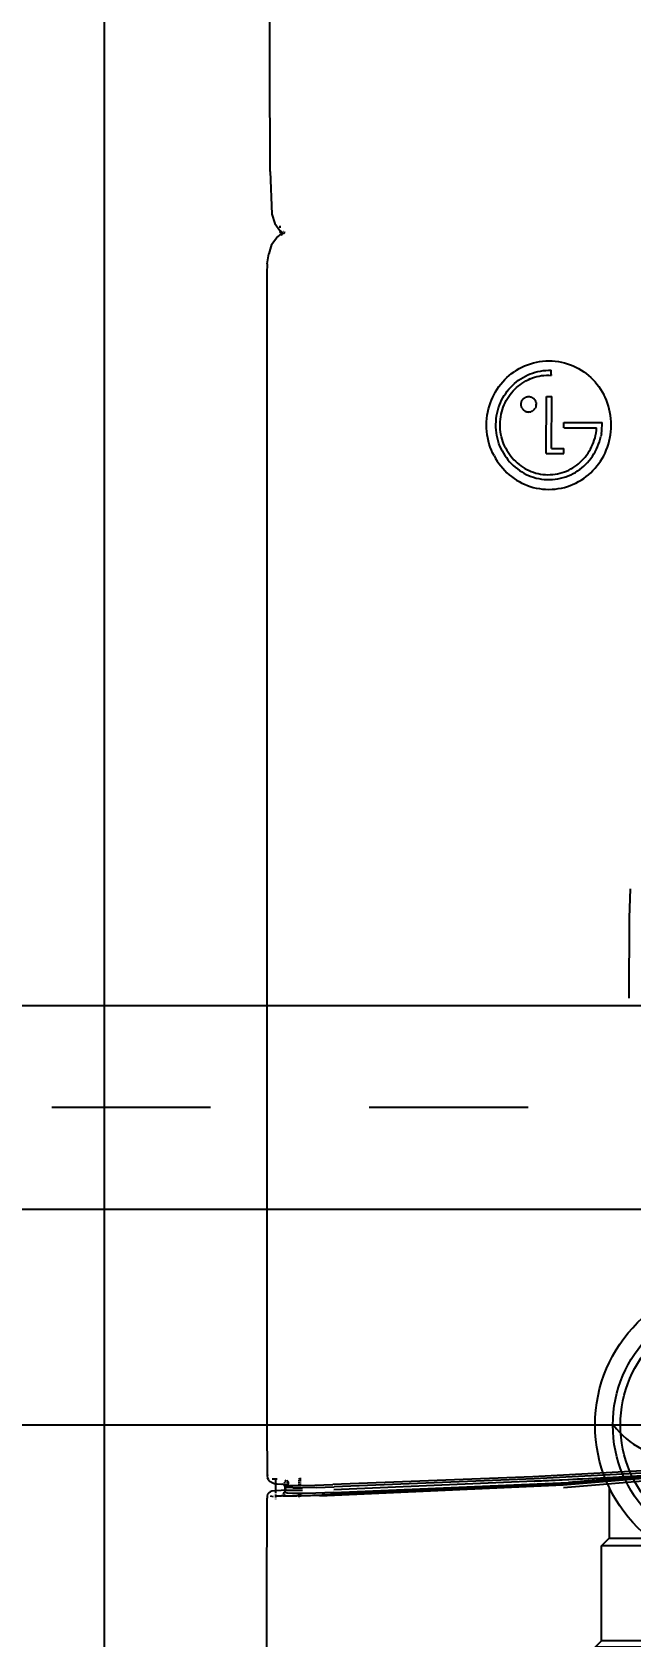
# Model space of a CAD drawing. Extents: x 41.9 to 126, y -21.3 to 38.1.
# Drawn here: x 89.476 to 89.853, y -12.612 to -11.602 of the extents above; entities that cross this region are included whole.
import ezdxf

# ---------------------------------------------------------------- set-up
doc = ezdxf.new("R2010")
doc.units = 0
for name, pattern in [('(_DASHED_)', [0.3, 0.2, -0.1]), ('AGUA_FRIA', [1000, 1000, 0]), ('DASHDOT2', [0.5, 0.25, -0.125, 0, -0.125])]:
    doc.linetypes.add(name, pattern=pattern)
doc.layers.get('0').update_dxf_attribs({"linetype": 'CONTINUOUS'})
doc.layers.get('Defpoints').update_dxf_attribs({"linetype": 'CONTINUOUS'})
for name, color, linetype in [('ARQUITETURA_R07', 8, 'CONTINUOUS'), ('CONEXAO-PVC_SOLDAVEL_BRANCO', 84, 'CONTINUOUS'), ('IND_FLUXO', 3, 'CONTINUOUS'), ('LINHA_CENTRAL', 5, 'CONTINUOUS'), ('LINHA_EIXO', 8, 'DASHDOT2'), ('LISTAGEM_TEXTO', 7, 'CONTINUOUS'), ('TRACADO_INTERNO_CNX', 7, 'CONTINUOUS'), ('TUBO-PVC_SOLDAVEL_MARROM', 162, 'CONTINUOUS'), ('US_dimension', 7, 'CONTINUOUS')]:
    doc.layers.add(name, color=color, linetype=linetype)
doc.styles.add('ARIAL', font='arial.ttf')
doc.dimstyles.new('1_25 A.F', dxfattribs={"dimscale": 0, "dimtxt": 0.2, "dimasz": 0.1, "dimexe": 0.05, "dimexo": 0.05, "dimgap": -0.045, "dimtad": 1, "dimlfac": 0.25, "dimzin": 5, "dimdsep": 46, "dimtxsty": 'ARIAL', "dimcen": 0, "dimclrd": 256, "dimclre": 256, "dimclrt": 256, "dimadec": 0, "dimazin": 0, "dimtfac": 1, "dimtmove": 2, "dimatfit": 3, "dimfxl": 0.08, "dimtolj": 1, "dimtzin": 1, "dimlwd": -1, "dimlwe": -1, "dimarcsym": 0})

# ---------------------------------------------------------------- blocks, each defined once
blk = doc.blocks.new('VISTAS')
at = {"layer": 'ARQUITETURA_R07'}
for p, q in [((-1.16442, -1.29352), (-1.16442, 0.71648)), ((-1.13837, -0.27917), (-1.13836, -0.06989)), ((-1.1383, -0.29614), (-1.13837, -0.27917)), ((-1.1383, -0.29614), (-1.13806, -0.30287)), ((-1.13806, -0.30287), (-1.13759, -0.30433)), ((-1.13759, -0.30433), (-1.1368, -0.30546)), ((-1.1368, -0.30469), (-1.13678, -0.30499)), ((-1.1368, -0.30546), (-1.13676, -0.30546)), ((-1.13676, -0.30546), (-1.13662, -0.30559)), ((-1.13676, -0.30546), (-1.13676, -0.30559)), ((-1.13666, -0.30583), (-1.13676, -0.30559)), ((-1.13669, -0.30559), (-1.13662, -0.30559)), ((-1.13652, -0.30559), (-1.13662, -0.30559)), ((-1.13662, -0.30559), (-1.13633, -0.30581)), ((-1.13619, -0.30559), (-1.13615, -0.30559)), ((-1.13611, -0.30569), (-1.13605, -0.30567)), ((-1.13605, -0.30576), (-1.13602, -0.30574)), ((-1.13597, -0.30573), (-1.13602, -0.30574)), ((-1.13808, -0.30766), (-1.13855, -0.30911)), ((-1.13808, -0.30766), (-1.13729, -0.30652)), ((-1.13729, -0.30652), (-1.13657, -0.30599)), ((-1.13666, -0.30614), (-1.13669, -0.30616)), ((-1.13666, -0.30583), (-1.13657, -0.30599)), ((-1.13666, -0.30614), (-1.13649, -0.30599)), ((-1.13657, -0.30599), (-1.13649, -0.30599)), ((-1.13649, -0.30599), (-1.13633, -0.30581)), ((-1.13631, -0.30588), (-1.13649, -0.30599)), ((-1.1364, -0.30621), (-1.13646, -0.30614)), ((-1.13633, -0.30581), (-1.13627, -0.30577)), ((-1.13628, -0.30586), (-1.13631, -0.30588)), ((-1.13624, -0.30588), (-1.13611, -0.30597)), ((-1.13879, -0.31068), (-1.13886, -0.31215)), ((-1.13879, -0.31068), (-1.13855, -0.30911)), ((-1.13886, -0.31215), (-1.13885, -0.49372)), ((-1.09542, -0.326), (-1.09492, -0.32596)), ((-1.09492, -0.32596), (-1.09442, -0.32595)), ((-1.09442, -0.32595), (-1.09391, -0.32596)), ((-1.09391, -0.32596), (-1.09341, -0.326)), ((-1.10102, -0.32858), (-1.10066, -0.32826)), ((-1.10066, -0.32826), (-1.10029, -0.32796)), ((-1.10029, -0.32796), (-1.09989, -0.3277)), ((-1.09951, -0.32742), (-1.09989, -0.3277)), ((-1.09951, -0.32742), (-1.09909, -0.32717)), ((-1.09909, -0.32717), (-1.09867, -0.32695)), ((-1.09867, -0.32695), (-1.09824, -0.32675)), ((-1.09849, -0.32856), (-1.09813, -0.32836)), ((-1.09824, -0.32675), (-1.09779, -0.32657)), ((-1.09813, -0.32836), (-1.09776, -0.32818)), ((-1.09779, -0.32657), (-1.09733, -0.32641)), ((-1.09776, -0.32818), (-1.09737, -0.32802)), ((-1.09737, -0.32802), (-1.09698, -0.32788)), ((-1.09733, -0.32641), (-1.09687, -0.32627)), ((-1.09698, -0.32788), (-1.09658, -0.32775)), ((-1.09687, -0.32627), (-1.09639, -0.32616)), ((-1.09668, -0.32854), (-1.09632, -0.32844)), ((-1.09658, -0.32775), (-1.09617, -0.32765)), ((-1.09639, -0.32616), (-1.09591, -0.32607)), ((-1.09632, -0.32844), (-1.09595, -0.32836)), ((-1.09617, -0.32765), (-1.09576, -0.32756)), ((-1.09595, -0.32836), (-1.09558, -0.32829)), ((-1.09591, -0.32607), (-1.09542, -0.326)), ((-1.09576, -0.32756), (-1.09533, -0.3275)), ((-1.09558, -0.32829), (-1.09521, -0.32825)), ((-1.09533, -0.3275), (-1.09491, -0.32746)), ((-1.09521, -0.32825), (-1.09482, -0.32822)), ((-1.09491, -0.32746), (-1.09447, -0.32745)), ((-1.09482, -0.32822), (-1.09444, -0.32821)), ((-1.09447, -0.32745), (-1.09404, -0.32745)), ((-1.09444, -0.32821), (-1.09404, -0.32825)), ((-1.09404, -0.32812), (-1.09404, -0.32745)), ((-1.09404, -0.32812), (-1.09404, -0.32825)), ((-1.09341, -0.326), (-1.09292, -0.32607)), ((-1.09292, -0.32607), (-1.09244, -0.32616)), ((-1.09244, -0.32616), (-1.09197, -0.32627)), ((-1.09197, -0.32627), (-1.0915, -0.32641)), ((-1.0915, -0.32641), (-1.09104, -0.32657)), ((-1.09104, -0.32657), (-1.0906, -0.32675)), ((-1.0906, -0.32675), (-1.09016, -0.32695)), ((-1.09016, -0.32695), (-1.08974, -0.32717)), ((-1.08974, -0.32717), (-1.08933, -0.32742)), ((-1.08933, -0.32742), (-1.08893, -0.32768)), ((-1.08893, -0.32768), (-1.08855, -0.32796)), ((-1.08855, -0.32796), (-1.08818, -0.32826)), ((-1.08818, -0.32826), (-1.08782, -0.32858)), ((-1.10305, -0.33124), (-1.10282, -0.33082)), ((-1.10282, -0.33082), (-1.10256, -0.33041)), ((-1.10256, -0.33041), (-1.10229, -0.33001)), ((-1.10229, -0.33001), (-1.10199, -0.32963)), ((-1.10199, -0.32963), (-1.10168, -0.32927)), ((-1.10168, -0.32927), (-1.10136, -0.32891)), ((-1.10136, -0.32891), (-1.10102, -0.32858)), ((-1.10122, -0.33109), (-1.10097, -0.33075)), ((-1.10097, -0.33075), (-1.10071, -0.33042)), ((-1.10071, -0.33042), (-1.10043, -0.33011)), ((-1.10053, -0.33128), (-1.1003, -0.33099)), ((-1.10043, -0.33011), (-1.10014, -0.32982)), ((-1.1003, -0.33099), (-1.10006, -0.3307)), ((-1.10014, -0.32982), (-1.09984, -0.32953)), ((-1.10006, -0.3307), (-1.0998, -0.33044)), ((-1.09984, -0.32953), (-1.09952, -0.32927)), ((-1.0998, -0.33044), (-1.09954, -0.33018)), ((-1.09954, -0.33018), (-1.09926, -0.32994)), ((-1.09952, -0.32927), (-1.09919, -0.32902)), ((-1.09926, -0.32994), (-1.09897, -0.32971)), ((-1.09919, -0.32902), (-1.09885, -0.32878)), ((-1.09897, -0.32971), (-1.09867, -0.3295)), ((-1.09885, -0.32878), (-1.09849, -0.32856)), ((-1.09867, -0.3295), (-1.09836, -0.3293)), ((-1.09836, -0.3293), (-1.09804, -0.32911)), ((-1.09804, -0.32911), (-1.09771, -0.32895)), ((-1.09771, -0.32895), (-1.09738, -0.32879)), ((-1.09738, -0.32879), (-1.09769, -0.32896)), ((-1.09738, -0.32879), (-1.09703, -0.32866)), ((-1.09703, -0.32866), (-1.09668, -0.32854)), ((-1.08782, -0.32858), (-1.08748, -0.32891)), ((-1.08748, -0.32891), (-1.08716, -0.32927)), ((-1.08716, -0.32927), (-1.08685, -0.32963)), ((-1.08685, -0.32963), (-1.08656, -0.33001)), ((-1.08656, -0.33001), (-1.08628, -0.33041)), ((-1.08628, -0.33041), (-1.08603, -0.33082)), ((-1.08603, -0.33082), (-1.08578, -0.33127)), ((-1.10404, -0.33403), (-1.10393, -0.33354)), ((-1.10393, -0.33354), (-1.1038, -0.33306)), ((-1.1038, -0.33306), (-1.10364, -0.33259)), ((-1.10364, -0.33259), (-1.10347, -0.33213)), ((-1.10347, -0.33213), (-1.10327, -0.33168)), ((-1.10327, -0.33168), (-1.10305, -0.33124)), ((-1.10246, -0.33377), (-1.10234, -0.33336)), ((-1.10234, -0.33336), (-1.1022, -0.33295)), ((-1.1022, -0.33295), (-1.10204, -0.33256)), ((-1.10204, -0.33256), (-1.10186, -0.33217)), ((-1.10186, -0.33217), (-1.10166, -0.3318)), ((-1.10173, -0.33363), (-1.10161, -0.33326)), ((-1.10166, -0.3318), (-1.10145, -0.33144)), ((-1.10161, -0.33326), (-1.10147, -0.33291)), ((-1.10147, -0.33291), (-1.10131, -0.33256)), ((-1.10145, -0.33144), (-1.10122, -0.33109)), ((-1.10131, -0.33256), (-1.10114, -0.33222)), ((-1.10114, -0.33222), (-1.10095, -0.3319)), ((-1.10095, -0.3319), (-1.10075, -0.33158)), ((-1.10075, -0.33158), (-1.10053, -0.33128)), ((-1.0988, -0.33274), (-1.09879, -0.33268)), ((-1.0988, -0.33281), (-1.0988, -0.33274)), ((-1.0988, -0.33287), (-1.0988, -0.33281)), ((-1.09879, -0.33293), (-1.0988, -0.33287)), ((-1.09879, -0.33262), (-1.09878, -0.33256)), ((-1.09879, -0.33268), (-1.09879, -0.33262)), ((-1.09879, -0.33299), (-1.09879, -0.33293)), ((-1.09878, -0.33305), (-1.09879, -0.33299)), ((-1.09878, -0.33256), (-1.09876, -0.3325)), ((-1.09876, -0.33311), (-1.09878, -0.33305)), ((-1.09876, -0.3325), (-1.09875, -0.33244)), ((-1.09875, -0.33317), (-1.09876, -0.33311)), ((-1.09875, -0.33244), (-1.09873, -0.33238)), ((-1.09873, -0.33323), (-1.09875, -0.33317)), ((-1.09873, -0.33238), (-1.09871, -0.33233)), ((-1.09871, -0.33328), (-1.09873, -0.33323)), ((-1.09871, -0.33233), (-1.09868, -0.33227)), ((-1.09868, -0.33334), (-1.09871, -0.33328)), ((-1.09868, -0.33227), (-1.09866, -0.33222)), ((-1.09867, -0.33337), (-1.09868, -0.33334)), ((-1.09867, -0.33337), (-1.09864, -0.33342)), ((-1.09866, -0.33222), (-1.09863, -0.33217)), ((-1.09864, -0.33342), (-1.09861, -0.33347)), ((-1.09863, -0.33217), (-1.0986, -0.33212)), ((-1.09861, -0.33347), (-1.09858, -0.33352)), ((-1.0986, -0.33212), (-1.09856, -0.33207)), ((-1.09858, -0.33352), (-1.09854, -0.33356)), ((-1.09856, -0.33207), (-1.09853, -0.33203)), ((-1.09853, -0.33203), (-1.09849, -0.33198)), ((-1.09849, -0.33198), (-1.09845, -0.33194)), ((-1.09845, -0.33194), (-1.09841, -0.3319)), ((-1.09841, -0.3319), (-1.09837, -0.33186)), ((-1.09837, -0.33186), (-1.09832, -0.33182)), ((-1.09832, -0.33182), (-1.09827, -0.33179)), ((-1.09827, -0.33179), (-1.09823, -0.33176)), ((-1.09823, -0.33176), (-1.09818, -0.33173)), ((-1.09818, -0.33173), (-1.09812, -0.3317)), ((-1.09812, -0.3317), (-1.09807, -0.33168)), ((-1.09807, -0.33168), (-1.09802, -0.33165)), ((-1.09802, -0.33165), (-1.09796, -0.33163)), ((-1.09796, -0.33163), (-1.09791, -0.33162)), ((-1.09791, -0.33162), (-1.09785, -0.3316)), ((-1.09785, -0.3316), (-1.09779, -0.33159)), ((-1.09779, -0.33159), (-1.09773, -0.33159)), ((-1.09773, -0.33159), (-1.09767, -0.33158)), ((-1.09767, -0.33158), (-1.09761, -0.33158)), ((-1.09761, -0.33158), (-1.09755, -0.33158)), ((-1.09755, -0.33158), (-1.09749, -0.33159)), ((-1.09749, -0.33159), (-1.09743, -0.33159)), ((-1.09743, -0.33159), (-1.09737, -0.3316)), ((-1.09737, -0.3316), (-1.09731, -0.33162)), ((-1.09731, -0.33162), (-1.09725, -0.33163)), ((-1.09725, -0.33163), (-1.0972, -0.33165)), ((-1.0972, -0.33165), (-1.09714, -0.33168)), ((-1.09714, -0.33168), (-1.09709, -0.3317)), ((-1.09709, -0.3317), (-1.09704, -0.33173)), ((-1.09704, -0.33173), (-1.09699, -0.33176)), ((-1.09699, -0.33176), (-1.09694, -0.33179)), ((-1.09694, -0.33179), (-1.0969, -0.33182)), ((-1.0969, -0.33182), (-1.09685, -0.33186)), ((-1.09685, -0.33186), (-1.09681, -0.3319)), ((-1.09681, -0.3319), (-1.09677, -0.33194)), ((-1.09677, -0.33194), (-1.09673, -0.33198)), ((-1.09673, -0.33198), (-1.09669, -0.33203)), ((-1.0967, -0.33356), (-1.09667, -0.33352)), ((-1.09669, -0.33203), (-1.09665, -0.33207)), ((-1.09667, -0.33352), (-1.09663, -0.33347)), ((-1.09665, -0.33207), (-1.09662, -0.33212)), ((-1.09663, -0.33347), (-1.09659, -0.33344)), ((-1.09662, -0.33212), (-1.09659, -0.33217)), ((-1.09659, -0.33344), (-1.09661, -0.33347)), ((-1.09659, -0.33217), (-1.09656, -0.33222)), ((-1.09656, -0.33339), (-1.09659, -0.33344)), ((-1.09655, -0.33225), (-1.09656, -0.33222)), ((-1.09654, -0.33334), (-1.09656, -0.33339)), ((-1.09655, -0.33225), (-1.09652, -0.33231)), ((-1.09651, -0.33328), (-1.09654, -0.33334)), ((-1.0965, -0.33236), (-1.09652, -0.33231)), ((-1.09649, -0.33323), (-1.09651, -0.33328)), ((-1.09648, -0.33242), (-1.0965, -0.33236)), ((-1.09647, -0.33317), (-1.09649, -0.33323)), ((-1.09647, -0.33248), (-1.09648, -0.33242)), ((-1.09645, -0.33253), (-1.09647, -0.33248)), ((-1.09646, -0.33311), (-1.09647, -0.33317)), ((-1.09644, -0.33305), (-1.09646, -0.33311)), ((-1.09645, -0.33253), (-1.09644, -0.33256)), ((-1.09644, -0.33256), (-1.09643, -0.33262)), ((-1.09644, -0.33302), (-1.09643, -0.33296)), ((-1.09644, -0.33302), (-1.09644, -0.33305)), ((-1.09643, -0.33262), (-1.09642, -0.33268)), ((-1.09643, -0.33285), (-1.09642, -0.33278)), ((-1.09642, -0.3329), (-1.09643, -0.33285)), ((-1.09643, -0.33296), (-1.09642, -0.3329)), ((-1.09642, -0.33293), (-1.09643, -0.33296)), ((-1.09642, -0.33268), (-1.09642, -0.33274)), ((-1.09642, -0.33274), (-1.09642, -0.33278)), ((-1.09642, -0.3329), (-1.09642, -0.33293)), ((-1.09483, -0.34057), (-1.09479, -0.33156)), ((-1.09479, -0.33156), (-1.09398, -0.33156)), ((-1.094, -0.33974), (-1.09398, -0.33156)), ((-1.08557, -0.3317), (-1.08578, -0.33127)), ((-1.08537, -0.33215), (-1.08557, -0.3317)), ((-1.08519, -0.33261), (-1.08537, -0.33215)), ((-1.08504, -0.33308), (-1.08519, -0.33261)), ((-1.08491, -0.33356), (-1.08504, -0.33308)), ((-1.10424, -0.33606), (-1.10423, -0.33554)), ((-1.10423, -0.33658), (-1.10424, -0.33606)), ((-1.10423, -0.33554), (-1.10419, -0.33503)), ((-1.10419, -0.33503), (-1.10413, -0.33452)), ((-1.10413, -0.33452), (-1.10404, -0.33403)), ((-1.10277, -0.33596), (-1.10275, -0.33551)), ((-1.10276, -0.33641), (-1.10277, -0.33596)), ((-1.10275, -0.33551), (-1.10271, -0.33507)), ((-1.10271, -0.33507), (-1.10265, -0.33463)), ((-1.10265, -0.33463), (-1.10257, -0.3342)), ((-1.10257, -0.3342), (-1.10246, -0.33377)), ((-1.1021, -0.33596), (-1.10209, -0.33556)), ((-1.1021, -0.33636), (-1.1021, -0.33596)), ((-1.10209, -0.33556), (-1.10205, -0.33516)), ((-1.10205, -0.33516), (-1.102, -0.33477)), ((-1.102, -0.33477), (-1.10193, -0.33438)), ((-1.10193, -0.33438), (-1.10184, -0.334)), ((-1.10184, -0.334), (-1.10173, -0.33363)), ((-1.09854, -0.33356), (-1.0985, -0.33361)), ((-1.0985, -0.33361), (-1.09846, -0.33365)), ((-1.09846, -0.33365), (-1.09843, -0.3337)), ((-1.09841, -0.33371), (-1.09843, -0.3337)), ((-1.09838, -0.33373), (-1.09841, -0.33371)), ((-1.09838, -0.33373), (-1.09833, -0.33377)), ((-1.09833, -0.33377), (-1.09829, -0.3338)), ((-1.09829, -0.3338), (-1.09825, -0.33384)), ((-1.09823, -0.33386), (-1.09825, -0.33384)), ((-1.09819, -0.33386), (-1.09823, -0.33386)), ((-1.09819, -0.33386), (-1.09814, -0.33389)), ((-1.09814, -0.33389), (-1.09807, -0.33394)), ((-1.09807, -0.33394), (-1.0981, -0.33393)), ((-1.09804, -0.33395), (-1.09807, -0.33394)), ((-1.09807, -0.33394), (-1.09802, -0.33396)), ((-1.09798, -0.33396), (-1.09802, -0.33396)), ((-1.09798, -0.33396), (-1.09792, -0.33397)), ((-1.09792, -0.33397), (-1.09786, -0.33399)), ((-1.09786, -0.33399), (-1.0978, -0.334)), ((-1.0978, -0.334), (-1.09774, -0.334)), ((-1.09774, -0.334), (-1.09768, -0.33401)), ((-1.09768, -0.33401), (-1.09762, -0.33401)), ((-1.09762, -0.33401), (-1.09755, -0.33403)), ((-1.0975, -0.334), (-1.09755, -0.33403)), ((-1.0975, -0.334), (-1.09744, -0.334)), ((-1.09744, -0.334), (-1.09738, -0.33399)), ((-1.09738, -0.33399), (-1.09732, -0.33397)), ((-1.09732, -0.33397), (-1.09726, -0.33398)), ((-1.0972, -0.33396), (-1.09726, -0.33398)), ((-1.09716, -0.33391), (-1.0972, -0.33396)), ((-1.09716, -0.33391), (-1.09711, -0.33389)), ((-1.09711, -0.33389), (-1.09705, -0.33386)), ((-1.09705, -0.33386), (-1.097, -0.33383)), ((-1.097, -0.33383), (-1.09696, -0.3338)), ((-1.09696, -0.3338), (-1.0969, -0.33379)), ((-1.09685, -0.33375), (-1.0969, -0.33379)), ((-1.09685, -0.33375), (-1.09682, -0.33369)), ((-1.09681, -0.33372), (-1.09685, -0.33375)), ((-1.09682, -0.33369), (-1.09678, -0.33365)), ((-1.09678, -0.33365), (-1.09674, -0.33361)), ((-1.09674, -0.33361), (-1.0967, -0.33356)), ((-1.09208, -0.33649), (-1.09208, -0.33569)), ((-1.09208, -0.33569), (-1.08605, -0.33569)), ((-1.08605, -0.33612), (-1.08605, -0.33569)), ((-1.0848, -0.33405), (-1.08491, -0.33356)), ((-1.08471, -0.33455), (-1.0848, -0.33405)), ((-1.08465, -0.33505), (-1.08471, -0.33455)), ((-1.08461, -0.33556), (-1.08465, -0.33505)), ((-1.0846, -0.33608), (-1.08461, -0.33556)), ((-1.1042, -0.3371), (-1.10423, -0.33658)), ((-1.10413, -0.3376), (-1.1042, -0.3371)), ((-1.10405, -0.3381), (-1.10413, -0.3376)), ((-1.10394, -0.33859), (-1.10405, -0.3381)), ((-1.10381, -0.33907), (-1.10394, -0.33859)), ((-1.10273, -0.33686), (-1.10276, -0.33641)), ((-1.10268, -0.3373), (-1.10273, -0.33686)), ((-1.10261, -0.33773), (-1.10268, -0.3373)), ((-1.10252, -0.33816), (-1.10261, -0.33773)), ((-1.10241, -0.33857), (-1.10252, -0.33816)), ((-1.10228, -0.33898), (-1.10241, -0.33857)), ((-1.10207, -0.33675), (-1.1021, -0.33636)), ((-1.10203, -0.33714), (-1.10207, -0.33675)), ((-1.10197, -0.33753), (-1.10203, -0.33714)), ((-1.10189, -0.3379), (-1.10197, -0.33753)), ((-1.10179, -0.33827), (-1.10189, -0.3379)), ((-1.10168, -0.33864), (-1.10179, -0.33827)), ((-1.09199, -0.33652), (-1.09208, -0.33649)), ((-1.09199, -0.33652), (-1.08691, -0.33652)), ((-1.0874, -0.33882), (-1.08727, -0.33845)), ((-1.08727, -0.33845), (-1.08716, -0.33808)), ((-1.08716, -0.33808), (-1.08707, -0.3377)), ((-1.08707, -0.3377), (-1.087, -0.33731)), ((-1.087, -0.33731), (-1.08695, -0.33692)), ((-1.08695, -0.33692), (-1.08691, -0.33652)), ((-1.08645, -0.3387), (-1.08634, -0.33829)), ((-1.08634, -0.33829), (-1.08622, -0.33787)), ((-1.08616, -0.33744), (-1.08622, -0.33787)), ((-1.08616, -0.33744), (-1.0861, -0.337)), ((-1.0861, -0.337), (-1.08606, -0.33656)), ((-1.08606, -0.33656), (-1.08605, -0.33612)), ((-1.08492, -0.33861), (-1.0848, -0.33812)), ((-1.0848, -0.33812), (-1.08472, -0.33762)), ((-1.08472, -0.33762), (-1.08465, -0.33712)), ((-1.08465, -0.33712), (-1.08462, -0.3366)), ((-1.08462, -0.3366), (-1.0846, -0.33608)), ((-1.10365, -0.33954), (-1.10381, -0.33907)), ((-1.10348, -0.34), (-1.10365, -0.33954)), ((-1.10328, -0.34044), (-1.10348, -0.34)), ((-1.10306, -0.34088), (-1.10328, -0.34044)), ((-1.10306, -0.34088), (-1.10282, -0.34133)), ((-1.10213, -0.33938), (-1.10228, -0.33898)), ((-1.10196, -0.33977), (-1.10213, -0.33938)), ((-1.10178, -0.34013), (-1.10196, -0.33977)), ((-1.10178, -0.34013), (-1.10158, -0.34049)), ((-1.10155, -0.33899), (-1.10168, -0.33864)), ((-1.10158, -0.34049), (-1.10136, -0.34085)), ((-1.1014, -0.33934), (-1.10155, -0.33899)), ((-1.10124, -0.33968), (-1.1014, -0.33934)), ((-1.10136, -0.34085), (-1.10112, -0.34119)), ((-1.10124, -0.33968), (-1.10105, -0.34003)), ((-1.10105, -0.34003), (-1.10085, -0.34035)), ((-1.10085, -0.34035), (-1.10065, -0.34066)), ((-1.10065, -0.34066), (-1.10043, -0.34096)), ((-1.10043, -0.34096), (-1.10019, -0.34124)), ((-1.09483, -0.34057), (-1.09209, -0.34057)), ((-1.094, -0.33974), (-1.09209, -0.33976)), ((-1.09209, -0.34057), (-1.09209, -0.33976)), ((-1.08895, -0.34138), (-1.08871, -0.3411)), ((-1.08871, -0.3411), (-1.08848, -0.34081)), ((-1.08848, -0.34081), (-1.08826, -0.3405)), ((-1.08826, -0.3405), (-1.08806, -0.34019)), ((-1.08806, -0.34019), (-1.08787, -0.33986)), ((-1.08787, -0.33986), (-1.0877, -0.33952)), ((-1.0878, -0.34131), (-1.08756, -0.34097)), ((-1.0877, -0.33952), (-1.08754, -0.33917)), ((-1.08756, -0.34097), (-1.08733, -0.34062)), ((-1.08754, -0.33917), (-1.0874, -0.33882)), ((-1.08733, -0.34062), (-1.08712, -0.34026)), ((-1.08712, -0.34026), (-1.08693, -0.33988)), ((-1.08693, -0.33988), (-1.08675, -0.3395)), ((-1.08675, -0.3395), (-1.08659, -0.3391)), ((-1.08659, -0.3391), (-1.08645, -0.3387)), ((-1.08603, -0.34133), (-1.08579, -0.3409)), ((-1.08579, -0.3409), (-1.08558, -0.34047)), ((-1.08558, -0.34047), (-1.08538, -0.34002)), ((-1.08538, -0.34002), (-1.0852, -0.33956)), ((-1.0852, -0.33956), (-1.08505, -0.33909)), ((-1.08505, -0.33909), (-1.08492, -0.33861)), ((-1.10282, -0.34133), (-1.10256, -0.34174)), ((-1.10256, -0.34174), (-1.10229, -0.34213)), ((-1.10229, -0.34213), (-1.102, -0.34251)), ((-1.102, -0.34251), (-1.10169, -0.34288)), ((-1.10169, -0.34288), (-1.10137, -0.34323)), ((-1.10137, -0.34323), (-1.10103, -0.34357)), ((-1.10112, -0.34119), (-1.10087, -0.34153)), ((-1.10103, -0.34357), (-1.10067, -0.34389)), ((-1.10087, -0.34153), (-1.1006, -0.34184)), ((-1.1006, -0.34184), (-1.10032, -0.34215)), ((-1.10032, -0.34215), (-1.10003, -0.34244)), ((-1.10019, -0.34124), (-1.09994, -0.34152)), ((-1.10003, -0.34244), (-1.09972, -0.34271)), ((-1.09994, -0.34152), (-1.09968, -0.34178)), ((-1.09972, -0.34271), (-1.09939, -0.34297)), ((-1.09968, -0.34178), (-1.09941, -0.34203)), ((-1.09941, -0.34203), (-1.09913, -0.34227)), ((-1.09939, -0.34297), (-1.09906, -0.34321)), ((-1.09913, -0.34227), (-1.09883, -0.34249)), ((-1.09906, -0.34321), (-1.09871, -0.34344)), ((-1.09883, -0.34249), (-1.09853, -0.3427)), ((-1.09871, -0.34344), (-1.09836, -0.34365)), ((-1.09853, -0.3427), (-1.09821, -0.34289)), ((-1.09836, -0.34365), (-1.09799, -0.34384)), ((-1.09821, -0.34289), (-1.09788, -0.34307)), ((-1.09788, -0.34307), (-1.09755, -0.34323)), ((-1.09755, -0.34323), (-1.0972, -0.34338)), ((-1.0972, -0.34338), (-1.09685, -0.34351)), ((-1.09685, -0.34351), (-1.09649, -0.34362)), ((-1.09649, -0.34362), (-1.09612, -0.34371)), ((-1.09307, -0.34375), (-1.0927, -0.34366)), ((-1.0927, -0.34366), (-1.09234, -0.34356)), ((-1.09234, -0.34356), (-1.09199, -0.34344)), ((-1.09199, -0.34344), (-1.09164, -0.34331)), ((-1.09164, -0.34331), (-1.0913, -0.34315)), ((-1.0913, -0.34315), (-1.09098, -0.34298)), ((-1.09098, -0.34298), (-1.09066, -0.3428)), ((-1.09066, -0.3428), (-1.09035, -0.3426)), ((-1.09061, -0.34372), (-1.09025, -0.34352)), ((-1.09035, -0.3426), (-1.09004, -0.34238)), ((-1.09025, -0.34352), (-1.0899, -0.34329)), ((-1.09004, -0.34238), (-1.08975, -0.34215)), ((-1.0899, -0.34329), (-1.08956, -0.34306)), ((-1.08975, -0.34215), (-1.08948, -0.34191)), ((-1.08956, -0.34306), (-1.08923, -0.3428)), ((-1.08948, -0.34191), (-1.08921, -0.34165)), ((-1.08923, -0.3428), (-1.08892, -0.34253)), ((-1.08921, -0.34165), (-1.08895, -0.34138)), ((-1.08892, -0.34253), (-1.08862, -0.34225)), ((-1.08862, -0.34225), (-1.08833, -0.34195)), ((-1.08833, -0.34195), (-1.08806, -0.34164)), ((-1.08819, -0.34389), (-1.08783, -0.34357)), ((-1.08806, -0.34164), (-1.0878, -0.34131)), ((-1.08783, -0.34357), (-1.08749, -0.34323)), ((-1.08749, -0.34323), (-1.08716, -0.34288)), ((-1.08716, -0.34288), (-1.08685, -0.34251)), ((-1.08685, -0.34251), (-1.08656, -0.34213)), ((-1.08656, -0.34213), (-1.08629, -0.34174)), ((-1.08629, -0.34174), (-1.08603, -0.34133)), ((-1.10067, -0.34389), (-1.1003, -0.34419)), ((-1.1003, -0.34419), (-1.09991, -0.34447)), ((-1.09991, -0.34447), (-1.09952, -0.34473)), ((-1.09952, -0.34473), (-1.09911, -0.34498)), ((-1.09911, -0.34498), (-1.09868, -0.3452)), ((-1.09868, -0.3452), (-1.09825, -0.3454)), ((-1.09825, -0.3454), (-1.0978, -0.34558)), ((-1.09799, -0.34384), (-1.09761, -0.34401)), ((-1.0978, -0.34558), (-1.09735, -0.34574)), ((-1.09761, -0.34401), (-1.09722, -0.34417)), ((-1.09735, -0.34574), (-1.09688, -0.34588)), ((-1.09722, -0.34417), (-1.09683, -0.3443)), ((-1.09688, -0.34588), (-1.09641, -0.34599)), ((-1.09683, -0.3443), (-1.09642, -0.34441)), ((-1.09642, -0.34441), (-1.09601, -0.34451)), ((-1.09641, -0.34599), (-1.09592, -0.34608)), ((-1.09612, -0.34371), (-1.09575, -0.34378)), ((-1.09601, -0.34451), (-1.09559, -0.34458)), ((-1.09592, -0.34608), (-1.09543, -0.34614)), ((-1.09575, -0.34378), (-1.09536, -0.34384)), ((-1.09559, -0.34458), (-1.09516, -0.34463)), ((-1.09543, -0.34614), (-1.09494, -0.34618)), ((-1.09536, -0.34384), (-1.09497, -0.34387)), ((-1.09516, -0.34463), (-1.09473, -0.34466)), ((-1.09497, -0.34387), (-1.09458, -0.34389)), ((-1.09494, -0.34618), (-1.09443, -0.3462)), ((-1.09473, -0.34466), (-1.09429, -0.34466)), ((-1.09458, -0.34389), (-1.0942, -0.34388)), ((-1.09443, -0.3462), (-1.09393, -0.34618)), ((-1.09429, -0.34466), (-1.09385, -0.34464)), ((-1.0942, -0.34388), (-1.09381, -0.34386)), ((-1.09393, -0.34618), (-1.09343, -0.34614)), ((-1.09385, -0.34464), (-1.09342, -0.3446)), ((-1.09381, -0.34386), (-1.09344, -0.34381)), ((-1.09344, -0.34381), (-1.09307, -0.34375)), ((-1.09343, -0.34614), (-1.09294, -0.34608)), ((-1.09342, -0.3446), (-1.09299, -0.34454)), ((-1.09299, -0.34454), (-1.09258, -0.34445)), ((-1.09294, -0.34608), (-1.09245, -0.34599)), ((-1.09258, -0.34445), (-1.09217, -0.34434)), ((-1.09245, -0.34599), (-1.09198, -0.34588)), ((-1.09217, -0.34434), (-1.09176, -0.34422)), ((-1.09198, -0.34588), (-1.09151, -0.34574)), ((-1.09176, -0.34422), (-1.09137, -0.34407)), ((-1.09151, -0.34574), (-1.09106, -0.34558)), ((-1.09137, -0.34407), (-1.09099, -0.3439)), ((-1.09106, -0.34558), (-1.09061, -0.3454)), ((-1.09099, -0.3439), (-1.09061, -0.34372)), ((-1.09061, -0.3454), (-1.09018, -0.3452)), ((-1.09018, -0.3452), (-1.08975, -0.34498)), ((-1.08975, -0.34498), (-1.08934, -0.34473)), ((-1.08934, -0.34473), (-1.08894, -0.34447)), ((-1.08894, -0.34447), (-1.08856, -0.34419)), ((-1.08856, -0.34419), (-1.08819, -0.34389)), ((-1.08163, -0.4091), (-1.08176, -0.41364)), ((-1.08176, -0.41364), (-1.08181, -0.42633)), ((-1.13885, -0.49372), (-1.13885, -0.49402)), ((-1.13885, -0.49402), (-1.1388, -0.50119)), ((-1.05659, -0.50005), (-1.09218, -0.50297)), ((-1.05668, -0.49989), (-1.09209, -0.50279)), ((-1.1388, -0.50119), (-1.13881, -0.50153)), ((-1.13881, -0.50153), (-1.13873, -0.50182)), ((-1.1388, -0.50119), (-1.13871, -0.50148)), ((-1.13858, -0.50209), (-1.13873, -0.50182)), ((-1.13871, -0.50148), (-1.13866, -0.50155)), ((-1.13846, -0.50232), (-1.13858, -0.50209)), ((-1.13829, -0.50249), (-1.13846, -0.50232)), ((-1.13807, -0.5026), (-1.13829, -0.50249)), ((-1.13807, -0.5026), (-1.13763, -0.50272)), ((-1.13799, -0.50198), (-1.13753, -0.50202)), ((-1.13763, -0.50272), (-1.13744, -0.50276)), ((-1.13753, -0.50202), (-1.13744, -0.50202)), ((-1.13744, -0.50202), (-1.13744, -0.50193)), ((-1.13744, -0.50202), (-1.13723, -0.50202)), ((-1.13744, -0.50215), (-1.13744, -0.50202)), ((-1.13744, -0.50245), (-1.13744, -0.50222)), ((-1.13744, -0.50276), (-1.13744, -0.50254)), ((-1.13744, -0.50276), (-1.13722, -0.5028)), ((-1.13744, -0.50388), (-1.13744, -0.50276)), ((-1.13722, -0.5028), (-1.13649, -0.50286)), ((-1.13612, -0.50294), (-1.13649, -0.50286)), ((-1.13615, -0.50282), (-1.13617, -0.50287)), ((-1.13607, -0.50255), (-1.13613, -0.50274)), ((-1.13605, -0.50252), (-1.13607, -0.50255)), ((-1.13581, -0.50222), (-1.13599, -0.50245)), ((-1.13575, -0.50282), (-1.13582, -0.5029)), ((-1.1357, -0.50221), (-1.13547, -0.50249)), ((-1.13547, -0.50249), (-1.13568, -0.50274)), ((-1.13547, -0.50249), (-1.13547, -0.50276)), ((-1.13547, -0.50295), (-1.13547, -0.50282)), ((-1.13377, -0.50187), (-1.13377, -0.50212)), ((-1.13377, -0.50241), (-1.13377, -0.50221)), ((-1.13377, -0.50275), (-1.13377, -0.50254)), ((-1.13352, -0.5024), (-1.13352, -0.50186)), ((-1.13352, -0.50275), (-1.13352, -0.50255)), ((-1.13352, -0.50305), (-1.13352, -0.50284)), ((-1.09209, -0.50279), (-1.12996, -0.5045)), ((-1.09695, -0.50166), (-1.12845, -0.50291)), ((-1.12831, -0.50417), (-1.09132, -0.50256)), ((-1.0967, -0.50239), (-1.12829, -0.50372)), ((-1.09675, -0.50198), (-1.12826, -0.50327)), ((-1.0729, -0.5004), (-1.09695, -0.50166)), ((-1.0727, -0.50071), (-1.09675, -0.50198)), ((-1.0967, -0.50239), (-1.09663, -0.50238)), ((-1.09663, -0.50238), (-1.08915, -0.50198)), ((-1.09145, -0.50216), (-1.09663, -0.50238)), ((-1.05634, -0.50044), (-1.09211, -0.50341)), ((-1.08915, -0.50198), (-1.09145, -0.50216)), ((-1.0745, -0.50118), (-1.09132, -0.50256)), ((-1.08915, -0.50198), (-1.0745, -0.50118)), ((-1.13885, -0.5205), (-1.13881, -0.50505)), ((-1.1388, -0.50471), (-1.13881, -0.50505)), ((-1.13871, -0.50442), (-1.1388, -0.50471)), ((-1.13855, -0.50419), (-1.13871, -0.50442)), ((-1.13833, -0.50403), (-1.13855, -0.50419)), ((-1.13805, -0.50393), (-1.13833, -0.50403)), ((-1.1383, -0.50465), (-1.13785, -0.50477)), ((-1.13753, -0.50388), (-1.13805, -0.50393)), ((-1.13744, -0.50388), (-1.13753, -0.50388)), ((-1.1366, -0.50386), (-1.13744, -0.50388)), ((-1.13744, -0.50425), (-1.13744, -0.50393)), ((-1.13744, -0.50454), (-1.13744, -0.50445)), ((-1.13744, -0.5046), (-1.13744, -0.50456)), ((-1.13744, -0.50493), (-1.13744, -0.50467)), ((-1.13744, -0.50522), (-1.13744, -0.50515)), ((-1.13726, -0.50466), (-1.13655, -0.50469)), ((-1.13598, -0.50378), (-1.1366, -0.50386)), ((-1.13634, -0.50468), (-1.13655, -0.50469)), ((-1.13634, -0.50468), (-1.13501, -0.50465)), ((-1.13565, -0.50472), (-1.13634, -0.50468)), ((-1.13622, -0.50447), (-1.1361, -0.50415)), ((-1.13622, -0.50447), (-1.13589, -0.50462)), ((-1.13617, -0.50287), (-1.13586, -0.503)), ((-1.13612, -0.50294), (-1.13617, -0.50287)), ((-1.13594, -0.50322), (-1.13612, -0.50294)), ((-1.13586, -0.503), (-1.13612, -0.50294)), ((-1.1361, -0.50415), (-1.13598, -0.50401)), ((-1.13597, -0.50366), (-1.13598, -0.50378)), ((-1.1358, -0.50375), (-1.13598, -0.50378)), ((-1.13598, -0.50378), (-1.13598, -0.50401)), ((-1.13598, -0.50413), (-1.13588, -0.5039)), ((-1.13598, -0.50401), (-1.13588, -0.5039)), ((-1.13598, -0.50401), (-1.13598, -0.50413)), ((-1.13566, -0.50428), (-1.13598, -0.50413)), ((-1.13597, -0.50366), (-1.13596, -0.50362)), ((-1.1358, -0.50375), (-1.13597, -0.50366)), ((-1.13596, -0.50362), (-1.13594, -0.50322)), ((-1.13594, -0.50322), (-1.13582, -0.50301)), ((-1.13594, -0.50322), (-1.1358, -0.50329)), ((-1.13589, -0.50462), (-1.13501, -0.50465)), ((-1.13588, -0.5039), (-1.13584, -0.5038)), ((-1.13586, -0.503), (-1.13582, -0.50301)), ((-1.13584, -0.5038), (-1.1358, -0.50375)), ((-1.13584, -0.5038), (-1.13577, -0.50377)), ((-1.13582, -0.50301), (-1.13582, -0.5029)), ((-1.13582, -0.50301), (-1.13557, -0.50302)), ((-1.1358, -0.50329), (-1.13572, -0.50319)), ((-1.1358, -0.50329), (-1.13578, -0.5033)), ((-1.13577, -0.50377), (-1.1358, -0.50375)), ((-1.1357, -0.50322), (-1.13578, -0.5033)), ((-1.13578, -0.5033), (-1.13562, -0.50337)), ((-1.13564, -0.50382), (-1.13577, -0.50377)), ((-1.13479, -0.50432), (-1.13566, -0.50428)), ((-1.13412, -0.5047), (-1.13565, -0.50472)), ((-1.13477, -0.50386), (-1.13564, -0.50382)), ((-1.13547, -0.50338), (-1.13562, -0.50337)), ((-1.13557, -0.50302), (-1.13547, -0.50295)), ((-1.13557, -0.50302), (-1.13554, -0.50302)), ((-1.13547, -0.50295), (-1.13554, -0.50302)), ((-1.13554, -0.50302), (-1.13547, -0.50303)), ((-1.13547, -0.50295), (-1.13547, -0.50303)), ((-1.13547, -0.50303), (-1.13494, -0.50305)), ((-1.13547, -0.5033), (-1.13547, -0.50338)), ((-1.13474, -0.50341), (-1.13547, -0.50338)), ((-1.13501, -0.50465), (-1.13478, -0.50467)), ((-1.13494, -0.50305), (-1.13377, -0.50305)), ((-1.13327, -0.50432), (-1.13479, -0.50432)), ((-1.13478, -0.50467), (-1.13411, -0.50465)), ((-1.13325, -0.50386), (-1.13477, -0.50386)), ((-1.13474, -0.50341), (-1.13377, -0.50341)), ((-1.13377, -0.50469), (-1.13412, -0.5047)), ((-1.13411, -0.50465), (-1.13383, -0.50464)), ((-1.13383, -0.50464), (-1.13377, -0.50464)), ((-1.13377, -0.50305), (-1.13377, -0.50286)), ((-1.13377, -0.50305), (-1.13352, -0.50305)), ((-1.13377, -0.50341), (-1.13377, -0.50329)), ((-1.13377, -0.50341), (-1.13352, -0.50341)), ((-1.13377, -0.50464), (-1.13377, -0.50441)), ((-1.13377, -0.50464), (-1.13352, -0.50464)), ((-1.13377, -0.50486), (-1.13377, -0.50469)), ((-1.13373, -0.50469), (-1.13377, -0.50469)), ((-1.13377, -0.50512), (-1.13377, -0.50507)), ((-1.13352, -0.50305), (-1.13342, -0.50305)), ((-1.13352, -0.50341), (-1.13352, -0.50334)), ((-1.13352, -0.50341), (-1.13322, -0.50341)), ((-1.13352, -0.50464), (-1.13352, -0.50436)), ((-1.13352, -0.50464), (-1.1326, -0.5046)), ((-1.13352, -0.50485), (-1.13352, -0.5047)), ((-1.13342, -0.50305), (-1.13126, -0.503)), ((-1.13112, -0.50426), (-1.13327, -0.50432)), ((-1.13107, -0.50336), (-1.13322, -0.50341)), ((-1.1326, -0.5046), (-1.13136, -0.50459)), ((-1.13194, -0.50465), (-1.13259, -0.50466)), ((-1.13136, -0.50459), (-1.13194, -0.50465)), ((-1.13136, -0.50459), (-1.13134, -0.50459)), ((-1.13134, -0.50459), (-1.13033, -0.50459)), ((-1.13126, -0.503), (-1.12845, -0.50291)), ((-1.12831, -0.50417), (-1.13112, -0.50426)), ((-1.13107, -0.50336), (-1.12826, -0.50327)), ((-1.09218, -0.50297), (-1.13049, -0.50474)), ((-1.13033, -0.50459), (-1.13015, -0.50451)), ((-1.12996, -0.5045), (-1.13015, -0.50451)), ((-1.12996, -0.5045), (-1.11923, -0.50409)), ((-1.13885, -0.52054), (-1.13885, -0.5205)), ((-1.13885, -1.03076), (-1.13885, -0.52054))]:
    blk.add_line(p, q, dxfattribs=at)
blk = doc.blocks.new('*U72', base_point=(23.02971, -10.98532))
for p, q in [((23.04871, -10.96352), (23.0475, -10.96473)), ((23.06371, -10.96352), (23.04871, -10.96352)), ((23.06471, -10.96252), (23.06371, -10.96352)), ((23.06871, -10.96252), (23.06471, -10.96252)), ((23.06871, -10.96252), (23.06871, -11.00812)), ((23.03949, -10.96472), (23.04751, -10.96472)), ((23.03949, -11.00592), (23.04751, -11.00592)), ((23.04871, -11.00712), (23.0475, -11.00591)), ((23.06371, -11.00712), (23.04871, -11.00712)), ((23.06471, -11.00812), (23.06371, -11.00712)), ((23.06871, -11.00812), (23.06471, -11.00812))]:
    blk.add_line(p, q)
for radius in [0.0228, 0.02, 0.0188]:
    blk.add_circle((23.02971, -10.98532), radius)
for centre, start, end in [((23.03693, -10.97539), 126.0047, 233.9953), ((23.0225, -10.99526), 306.0047, 53.9953)]:
    blk.add_arc(centre, 0.01228, start, end)
at = {"layer": 'LINHA_CENTRAL'}
for p, q in [((23.02971, -10.94845), (23.02971, -11.02219)), ((23.08241, -10.98532), (22.99285, -10.98532))]:
    blk.add_line(p, q, dxfattribs=at)
at = {"layer": 'TRACADO_INTERNO_CNX'}
for p, q in [((23.04871, -10.97272), (23.04871, -10.96352)), ((23.06371, -10.96352), (23.06371, -11.00712)), ((23.06471, -10.96252), (23.06471, -11.00812)), ((23.0475, -10.96473), (23.0475, -10.97106)), ((23.0475, -11.00591), (23.0475, -10.99959)), ((23.04871, -10.99792), (23.04871, -11.00712))]:
    blk.add_line(p, q, dxfattribs=at)
blk = doc.blocks.new('*D116')
at = {"layer": 'Defpoints', "color": 0, "transparency": 16777216}
for p in [(89.9219, -12.4789), (89.3354, -15.6789), (89.9219, -15.6789)]:
    blk.add_point(p, dxfattribs=at)
at = {"layer": 'US_dimension', "transparency": 16777216}
for p, q in [((89.8719, -12.4789), (89.2854, -12.4789)), ((89.3354, -12.5789), (89.3354, -15.5789)), ((89.2904, -13.8591), (88.9962, -13.8591)), ((88.9962, -13.8591), (88.9962, -14.2987)), ((89.2904, -14.2987), (89.2904, -13.8591)), ((88.9962, -14.2987), (89.2904, -14.2987)), ((89.8719, -15.6789), (89.2854, -15.6789))]:
    blk.add_line(p, q, dxfattribs=at)
for points in [[(89.3187, -12.5789), (89.3521, -12.5789), (89.3354, -12.4789)], [(89.3187, -15.5789), (89.3521, -15.5789), (89.3354, -15.6789)]]:
    blk.add_solid(points, dxfattribs=at)
at = {"layer": 'US_dimension', "transparency": 16777216, "insert": (89.1433, -14.0789), "char_height": 0.2, "attachment_point": 5, "rotation": 90, "style": 'ARIAL'}
blk.add_mtext('\\A1;.80', dxfattribs=at)

msp = doc.modelspace()

# ---------------------------------------------------------------- linework, layer by layer
at = {"layer": 'IND_FLUXO'}
msp.add_lwpolyline([(89.5805, -12.2789, 0, 0, 0), (90.2109, -12.2789, 0.2, 0, 0), (90.5504, -12.2789, 0, 0, 0)], format="xyseb", dxfattribs=at)
at = {"layer": 'LINHA_EIXO', "linetype": '(_DASHED_)', "ltscale": 0.5}
msp.add_line((101.7885, -12.2789), (89.1216, -12.2789), dxfattribs=at)
at = {"layer": 'TUBO-PVC_SOLDAVEL_MARROM', "linetype": 'AGUA_FRIA'}
msp.add_lwpolyline([(89.2572, -12.2789), (89.2572, -12.3429), (90.8737, -12.3429), (90.8737, -12.2789), (90.8737, -12.2149), (89.2572, -12.2149)], close=True, dxfattribs=at)

# ---------------------------------------------------------------- block references
at = {"layer": 'CONEXAO-PVC_SOLDAVEL_BRANCO', "xscale": 4, "yscale": 4, "zscale": 4, "rotation": 270}
msp.add_blockref('*U72', (89.9219, -12.4789), dxfattribs=at)
at = {"layer": 'LISTAGEM_TEXTO', "xscale": 4, "yscale": 4, "zscale": 4}
msp.add_blockref('VISTAS', (94.1793, -10.5048), dxfattribs=at)

# ---------------------------------------------------------------- dimensions: what is measured, and where the dimension line sits
at = {"layer": 'US_dimension'}
dim = msp.add_linear_dim(base=(89.3354, -15.6789), p1=(89.9219, -12.4789), p2=(89.9219, -15.6789), angle=90, dimstyle='1_25 A.F', override={"dimscale": 1}, dxfattribs=at)
dim.commit()
dim.dimension.update_dxf_attribs({"geometry": '*D116', "text_midpoint": (89.1433, -14.0789)})

doc.saveas('drawing.dxf')
